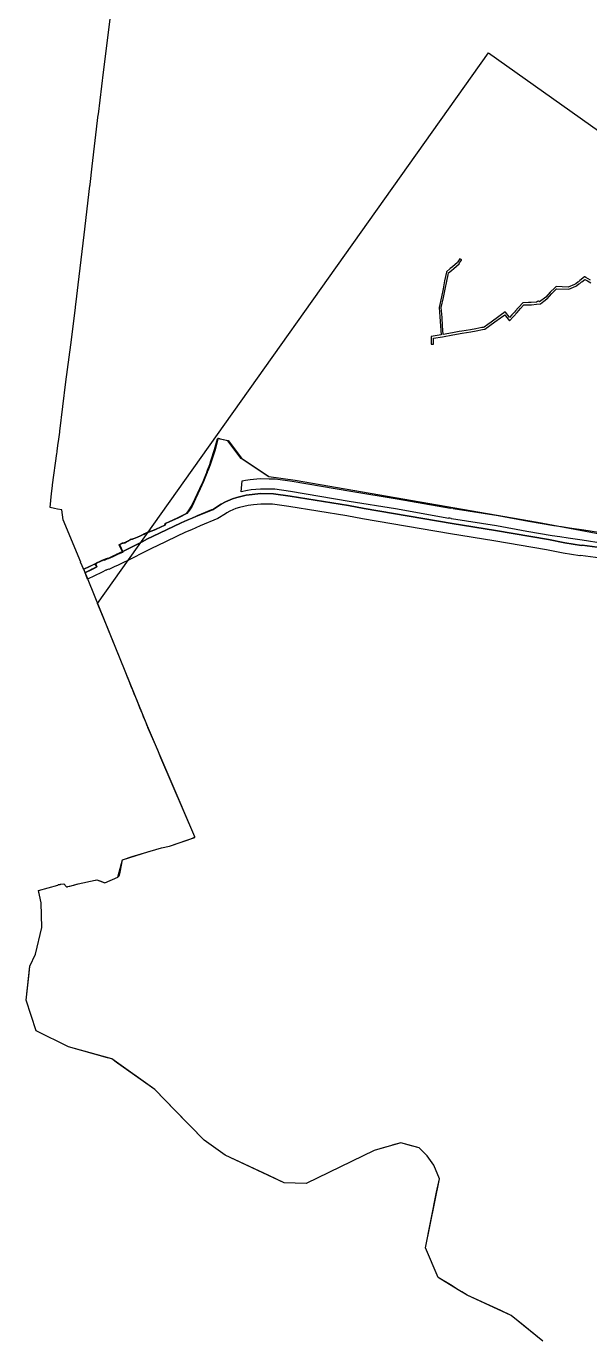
# Model space of a CAD drawing. Extents: x 896 to 2274771, y 652 to 548028.
# Drawn here: x 2224445 to 2229856, y 423140 to 435759 of the extents above; entities that cross this region are included whole.
import ezdxf

# ---------------------------------------------------------------- set-up
doc = ezdxf.new("R2010")
doc.units = 0
doc.header["$MEASUREMENT"] = 0
doc.layers.add('MUNICIPAL', color=14, linetype='CONTINUOUS')
doc.layers.add('Z', color=30, linetype='CONTINUOUS')

msp = doc.modelspace()

# ---------------------------------------------------------------- linework, layer by layer
at = {"layer": 'MUNICIPAL', "linetype": 'Continuous'}
for points in [[(2229405.68, 423126.19), (2229102.8, 423373.76), (2228677.6, 423569.63), (2228594.03, 423620.4), (2228401.35, 423737.44), (2228277.59, 424021.86), (2228411.99, 424684.74), (2228358.79, 424818.56), (2228293.53, 424906.92), (2228217.79, 424983.6), (2228042.86, 425031.31), (2227785.6, 424958.85), (2227132.6, 424641.75), (2226920.65, 424647.36), (2226356.42, 424914.67), (2226154.03, 425056.39), (2225871.53, 425345.23), (2225677.96, 425542.66), (2225266.35, 425837.59), (2224850.17, 425953.57), (2224539.14, 426107.64), (2224444.58, 426403.83), (2224478.86, 426729.77), (2224534.5, 426844.18), (2224592.58, 427100.38), (2224586.97, 427336.48), (2224563.19, 427456.51), (2224747.29, 427507.48), (2224754.25, 427512.87), (2224759.83, 427513.44), (2224768.7, 427514.79), (2224774.11, 427515.62), (2224778.06, 427516.29), (2224804.64, 427520.8), (2224830.97, 427490.43), (2224858.04, 427496.55), (2224860.31, 427497.06), (2224864.16, 427498.1), (2224883.95, 427503.41), (2224902.01, 427508.27), (2224943.69, 427519.45), (2225105.75, 427555.37), (2225105.68, 427555.81), (2225122.37, 427559.04), (2225198.82, 427529.61), (2225323.18, 427583.91), (2225326.88, 427597.69), (2225367.52, 427749.33), (2225462.85, 427781.75), (2225547.32, 427807.44), (2225548.76, 427807.39), (2225741.92, 427866.13), (2225820.13, 427881.75), (2225985.22, 427938.17), (2226016.63, 427948.92), (2226040.41, 427957.27), (2226062.63, 427970.9), (2225737.57, 428731.2), (2225706.88, 428802.9), (2225613.58, 429021.19), (2225607.53, 429035.33), (2225606.18, 429038.61), (2225602, 429048.93), (2225595.04, 429066.06), (2225585.49, 429089.65), (2225576.4, 429112.08), (2225574.59, 429116.54), (2225559.33, 429154.14), (2225536.61, 429210.11), (2225515.72, 429261.58), (2225496.26, 429309.52), (2225481.75, 429345.25), (2225467.24, 429381), (2225464.84, 429386.92), (2225453.04, 429416.05), (2225438.45, 429452.06), (2225432.53, 429466.67), (2225416.87, 429505.24), (2225393.78, 429562.08), (2224996.3, 430541.71), (2224989.03, 430559.64), (2224982.17, 430575.43), (2224966.82, 430610.82), (2224967.44, 430611.09), (2224800.17, 431017.4), (2224786.55, 431113.61), (2224745.26, 431121.15), (2224716.94, 431126.33), (2224673.86, 431134.22), (2224674.03, 431135.84), (2224687.95, 431268.82), (2224695.74, 431342.69), (2224696.95, 431352.77), (2224738.24, 431655.84), (2224739.8, 431667.28), (2224741.41, 431679.13), (2224742.56, 431678.97), (2224752.16, 431752.65), (2224754.38, 431769.69), (2224753.78, 431769.8), (2224766.25, 431860.9), (2224766.75, 431865), (2224767.53, 431870.7), (2224796.46, 432106.38), (2224825.38, 432342.06), (2224871.62, 432699.7), (2224917.28, 433052.66), (2224918.3, 433060.99), (2224930.29, 433166.73), (2224943.17, 433276.1), (2224999.47, 433754.17), (2225055.62, 434227.08), (2225056.82, 434237.23), (2225057.07, 434239.35), (2225078.02, 434416.59), (2225136.29, 434909.82), (2225136.76, 434913.67), (2225186.27, 435318.13), (2225236.26, 435726.45), (2225261.74, 435936.09)], [(2229974.7, 430747.83), (2229784.48, 430774.03), (2229778.62, 430769.3), (2229618.13, 430796.45), (2229458.78, 430828.3), (2228951.56, 430914.35), (2228534.69, 430982.41), (2227691.33, 431126.29), (2227540.5, 431153.52), (2226979.7, 431244.14), (2226818.93, 431266.32), (2226695.18, 431269.15), (2226614.24, 431261.28), (2226556.12, 431253.68), (2226466.45, 431230.95), (2226425.98, 431219.5), (2226356.7, 431191.78), (2226315.42, 431168.97), (2226301.06, 431157.75), (2226239.56, 431118.11), (2226224.92, 431112.09), (2226086.99, 431055.23), (2226074.64, 431050.14), (2226014.53, 431023.61), (2225990.92, 431013.42), (2225932.33, 430989.7), (2225657.75, 430857.98), (2225609.73, 430835.13), (2225556.31, 430806.56), (2225383.54, 430719.2), (2225202.42, 430634.31), (2225195.55, 430631.18), (2225195.23, 430634.74), (2225166.88, 430622.86), (2225129.49, 430604.55), (2224996.63, 430541.86), (2224996.3, 430541.71), (2224989.03, 430559.64), (2224982.17, 430575.43), (2224966.82, 430610.82), (2224967.44, 430611.09), (2224800.17, 431017.4), (2224786.55, 431113.61), (2224745.26, 431121.15), (2224716.94, 431126.33), (2224673.86, 431134.22), (2224674.03, 431135.84), (2224687.95, 431268.82), (2224695.74, 431342.69), (2224696.95, 431352.77), (2224738.24, 431655.84), (2224739.8, 431667.28), (2224741.41, 431679.13), (2224742.56, 431678.97), (2224752.16, 431752.65), (2224754.38, 431769.69), (2224753.78, 431769.8), (2224766.25, 431860.9), (2224766.75, 431865), (2224767.53, 431870.7), (2224796.46, 432106.38), (2224825.38, 432342.06), (2224871.62, 432699.7), (2224917.28, 433052.66), (2224918.3, 433060.99), (2224930.29, 433166.73), (2224943.17, 433276.1), (2224999.47, 433754.17), (2225055.62, 434227.08), (2225056.82, 434237.23), (2225057.07, 434239.35), (2225078.02, 434416.59), (2225136.29, 434909.82), (2225136.76, 434913.67), (2225186.27, 435318.13), (2225236.26, 435726.45), (2225261.74, 435936.09)]]:
    msp.add_lwpolyline(points, dxfattribs=at)
at = {"layer": 'Z', "linetype": 'Continuous'}
for points in [[(2229405.69, 423126.19), (2229181.78, 423309.2), (2229102.81, 423373.75), (2229002.9, 423419.77), (2228677.6, 423569.63), (2228627.45, 423600.09), (2228594.02, 423620.4), (2228517.52, 423666.87), (2228401.36, 423737.44), (2228277.6, 424021.87), (2228385.92, 424556.16), (2228412, 424684.75), (2228381.55, 424761.33), (2228358.79, 424818.56), (2228293.54, 424906.93), (2228217.79, 424983.59), (2228144.14, 425003.68), (2228042.86, 425031.31), (2227960.36, 425008.07), (2227942.59, 425003.07), (2227893.22, 424989.16), (2227785.58, 424958.84), (2227132.6, 424641.74), (2226920.65, 424647.35), (2226774.23, 424716.72), (2226356.42, 424914.68), (2226154.02, 425056.39), (2226021.41, 425191.84), (2225979.68, 425234.46), (2225677.96, 425542.65), (2225320.77, 425798.59), (2225266.35, 425837.59), (2225224.19, 425849.34), (2224850.17, 425953.58), (2224539.15, 426107.64), (2224444.59, 426403.83), (2224471.72, 426661.92), (2224478.86, 426729.76), (2224534.5, 426844.18), (2224592.58, 427100.37), (2224586.98, 427336.48), (2224566.57, 427439.47), (2224563.19, 427456.5), (2224655.24, 427481.99), (2224747.29, 427507.47), (2224754.25, 427512.85), (2224759.84, 427513.44), (2224774.1, 427515.62), (2224804.65, 427520.8), (2224830.96, 427490.41), (2224841.32, 427492.76), (2224842.09, 427492.93), (2224860.31, 427497.06), (2224862.23, 427497.57), (2224864.17, 427498.1), (2224943.67, 427519.44), (2225105.68, 427555.8), (2225110.53, 427556.74), (2225122.36, 427559.03), (2225160.6, 427544.32), (2225198.82, 427529.6), (2225323.18, 427583.91), (2225328.61, 427586.74), (2225335.27, 427597.59), (2225346.78, 427630.84), (2225367.51, 427749.33), (2225613.36, 427828.08), (2225741.92, 427866.11), (2225805.46, 427878.82), (2225820.13, 427881.75), (2226064.85, 427965.41), (2226062.64, 427970.91), (2225607.52, 429035.33), (2225393.8, 429562.08), (2225184.85, 430077.03), (2225129.52, 430213.4), (2228883.67, 435504.94), (2245195.5, 423932.21)], [(2229405.69, 423126.19), (2229181.78, 423309.2), (2229102.81, 423373.75), (2229002.9, 423419.77), (2228677.6, 423569.63), (2228627.45, 423600.09), (2228594.02, 423620.4), (2228517.52, 423666.87), (2228401.36, 423737.44), (2228277.6, 424021.87), (2228385.92, 424556.16), (2228412, 424684.75), (2228381.55, 424761.33), (2228358.79, 424818.56), (2228293.54, 424906.93), (2228217.79, 424983.59), (2228144.14, 425003.68), (2228042.86, 425031.31), (2227960.36, 425008.07), (2227942.59, 425003.07), (2227893.22, 424989.16), (2227785.58, 424958.84), (2227132.6, 424641.74), (2226920.65, 424647.35), (2226774.23, 424716.72), (2226356.42, 424914.68), (2226154.02, 425056.39), (2226021.41, 425191.84), (2225979.68, 425234.46), (2225677.96, 425542.65), (2225320.77, 425798.59), (2225266.35, 425837.59), (2225224.19, 425849.34), (2224850.17, 425953.58), (2224539.15, 426107.64), (2224444.59, 426403.83), (2224471.72, 426661.92), (2224478.86, 426729.76), (2224534.5, 426844.18), (2224592.58, 427100.37), (2224586.98, 427336.48), (2224566.57, 427439.47), (2224563.19, 427456.5), (2224655.24, 427481.99), (2224747.29, 427507.47), (2224754.25, 427512.85), (2224759.84, 427513.44), (2224774.1, 427515.62), (2224804.65, 427520.8), (2224830.96, 427490.41), (2224841.32, 427492.76), (2224842.09, 427492.93), (2224860.31, 427497.06), (2224862.23, 427497.57), (2224864.17, 427498.1), (2224943.67, 427519.44), (2225105.68, 427555.8), (2225110.53, 427556.74), (2225122.36, 427559.03), (2225160.6, 427544.32), (2225198.82, 427529.6), (2225323.18, 427583.91), (2225328.61, 427586.74), (2225335.27, 427597.59), (2225346.78, 427630.84), (2225367.51, 427749.33), (2225613.36, 427828.08), (2225741.92, 427866.11), (2225805.46, 427878.82), (2225820.13, 427881.75), (2226064.85, 427965.41), (2226062.64, 427970.91), (2225607.52, 429035.33), (2225393.8, 429562.08), (2225184.85, 430077.03), (2225129.52, 430213.4), (2228883.67, 435504.94), (2245195.5, 423932.21)], [(2229405.69, 423126.19), (2229181.78, 423309.2), (2229102.81, 423373.75), (2229002.9, 423419.77), (2228677.6, 423569.63), (2228627.45, 423600.09), (2228594.02, 423620.4), (2228517.52, 423666.87), (2228401.36, 423737.44), (2228277.6, 424021.87), (2228385.92, 424556.16), (2228412, 424684.75), (2228381.55, 424761.33), (2228358.79, 424818.56), (2228293.54, 424906.93), (2228217.79, 424983.59), (2228144.14, 425003.68), (2228042.86, 425031.31), (2227960.36, 425008.07), (2227942.59, 425003.07), (2227893.22, 424989.16), (2227785.58, 424958.84), (2227132.6, 424641.74), (2226920.65, 424647.35), (2226774.23, 424716.72), (2226356.42, 424914.68), (2226154.02, 425056.39), (2226021.41, 425191.84), (2225979.68, 425234.46), (2225677.96, 425542.65), (2225320.77, 425798.59), (2225266.35, 425837.59), (2225224.19, 425849.34), (2224850.17, 425953.58), (2224539.15, 426107.64), (2224444.59, 426403.83), (2224471.72, 426661.92), (2224478.86, 426729.76), (2224534.5, 426844.18), (2224592.58, 427100.37), (2224586.98, 427336.48), (2224566.57, 427439.47), (2224563.19, 427456.5), (2224655.24, 427481.99), (2224747.29, 427507.47), (2224754.25, 427512.85), (2224759.84, 427513.44), (2224774.1, 427515.62), (2224804.65, 427520.8), (2224830.96, 427490.41), (2224841.32, 427492.76), (2224842.09, 427492.93), (2224860.31, 427497.06), (2224862.23, 427497.57), (2224864.17, 427498.1), (2224943.67, 427519.44), (2225105.68, 427555.8), (2225110.53, 427556.74), (2225122.36, 427559.03), (2225160.6, 427544.32), (2225198.82, 427529.6), (2225323.18, 427583.91), (2225328.61, 427586.74), (2225335.27, 427597.59), (2225346.78, 427630.84), (2225367.51, 427749.33), (2225613.36, 427828.08), (2225741.92, 427866.11), (2225805.46, 427878.82), (2225820.13, 427881.75), (2226064.85, 427965.41), (2226062.64, 427970.91), (2225607.52, 429035.33), (2225393.8, 429562.08), (2225184.85, 430077.03), (2225129.52, 430213.4), (2228883.67, 435504.94), (2245194.76, 423931.95)], [(2229862.75, 433319.93), (2229818.85, 433345.92), (2229808.32, 433352.15), (2229806.47, 433350.7), (2229762.63, 433316.3), (2229748.22, 433305.08), (2229741.11, 433299.55), (2229721.88, 433284.56), (2229711.2, 433279.77), (2229650.56, 433252.44), (2229533.42, 433258.64), (2229521.88, 433247.86), (2229476.57, 433205.49), (2229433.91, 433156.02), (2229433.22, 433155.22), (2229375.15, 433112.64), (2229363.57, 433118.04), (2229353.62, 433114.02), (2229343.65, 433109.97), (2229295.09, 433104.02), (2229267.16, 433103.96), (2229213.48, 433103.25), (2229175.22, 433060.16), (2229169.71, 433053.88), (2229143.63, 433024.1), (2229133.71, 433012.94), (2229109.61, 432985.82), (2229087.14, 432960.13), (2229072.4, 432979.39), (2229057.86, 432998.4), (2229049.68, 433009.08), (2229044.97, 433015.24), (2228997.02, 432979.93), (2228958.67, 432952.42), (2228934.63, 432935.18), (2228908.93, 432916.65), (2228878.75, 432894.91), (2228841.19, 432867.91), (2228833.04, 432866.39), (2228821.6, 432864.24), (2228762.54, 432853.67), (2228709.66, 432843.97), (2228628.12, 432829.73), (2228602.3, 432825.2), (2228538.8, 432814.06), (2228449.03, 432798.54), (2228443.23, 432881.31), (2228438.17, 432962.27), (2228431.02, 433055.83), (2228451.11, 433154.41), (2228467.55, 433234.07), (2228482.62, 433309.34), (2228495.37, 433371.95), (2228498.89, 433389.2), (2228527.48, 433414), (2228549.88, 433433.46), (2228602.1, 433478.18), (2228605.23, 433486.67), (2228623.22, 433513.6), (2228624.02, 433514.79), (2228620.68, 433517.03), (2228607.38, 433525.91), (2228588.28, 433497.63), (2228586.4, 433491.09), (2228536.86, 433448.62), (2228516.17, 433430.71), (2228480.94, 433400.18), (2228479.93, 433395.25), (2228463.01, 433313.31), (2228447.95, 433237.99), (2228431.52, 433158.42), (2228410.82, 433056.84), (2228417.82, 432967.27), (2228423.27, 432879.91), (2228428.97, 432795.04), (2228334.71, 432778.41), (2228334.74, 432704.11), (2228354.74, 432704.15), (2228354.65, 432761.66), (2228441.27, 432776.6), (2228542.23, 432794.36), (2228631.57, 432810.03), (2228713.27, 432824.28), (2228766.15, 432834), (2228825.22, 432844.58), (2228845.24, 432848.25), (2228849.27, 432848.99), (2228897.17, 432883.52), (2228946.31, 432918.95), (2228999.37, 432957), (2229008.82, 432963.78), (2229041.02, 432987.49), (2229057.85, 432965.53), (2229072.63, 432946.25), (2229085.98, 432928.83), (2229120.51, 432967.94), (2229123.01, 432970.78), (2229158.58, 433010.8), (2229190.19, 433046.89), (2229218.81, 433079.11), (2229222.59, 433083.4), (2229227.23, 433083.44), (2229255.96, 433083.67), (2229296.47, 433084.01), (2229346.29, 433090.15), (2229382.22, 433093.02), (2229416.65, 433118.26), (2229445.74, 433139.58), (2229446.74, 433140.32), (2229490.99, 433191.6), (2229534.93, 433232.67), (2229540.77, 433238.14), (2229654.63, 433232.38), (2229723.61, 433263.37), (2229732.44, 433267.34), (2229752.69, 433283.15), (2229759.79, 433288.7), (2229770.14, 433296.78), (2229774.91, 433300.51), (2229780.18, 433304.65), (2229809.62, 433327.78), (2229834.54, 433313.17), (2229850.5, 433303.82), (2229867.35, 433293.95)], [(2230021.05, 430866.28), (2229354.15, 430991.4), (2227026.66, 431395.12), (2226772.94, 431429.33), (2226507.33, 431605.64), (2226380.36, 431775.43), (2226307.36, 431792.93), (2226300, 431794.45), (2226289.57, 431797.29), (2226284.48, 431793.61), (2226257.41, 431691.09), (2226222.45, 431583.46), (2226210.54, 431546.79), (2226190.25, 431493.49), (2226183.26, 431475.13), (2226182.01, 431470.44), (2226179.85, 431464.78), (2226147.28, 431384.27), (2226115.22, 431315.64), (2226070.34, 431219.34), (2226036.4, 431147.87), (2226012.63, 431109.77), (2225988.22, 431076.93), (2225906.39, 431037.54), (2225814.66, 430994.43), (2225783.66, 430980.93), (2225783.51, 430980.8), (2225783.27, 430979.27), (2225778.67, 430966.53), (2225772.75, 430963.93), (2225695.76, 430926.85), (2225690.22, 430924.27), (2225682.18, 430920.46), (2225675.46, 430917.41), (2225666.79, 430914.07), (2225657.12, 430910.78), (2225651.7, 430908.85), (2225646.74, 430907.06), (2225609.94, 430893.79), (2225597.39, 430888.32), (2225575.53, 430877.8), (2225564.74, 430873.56), (2225538.62, 430860.78), (2225494.56, 430840.25), (2225475.61, 430833.68), (2225461.34, 430829.92), (2225456.17, 430828.93), (2225452.77, 430828.02), (2225449.39, 430826.96), (2225447.74, 430826.26), (2225444.77, 430824.99), (2225439.81, 430822.63), (2225430.71, 430816.49), (2225427.12, 430813.99), (2225419.68, 430810.35), (2225409.28, 430804.48), (2225406.66, 430803.35), (2225390.62, 430794.24), (2225386.42, 430793.5), (2225383.63, 430792.88), (2225377.28, 430792.08), (2225374.43, 430791.92), (2225371.76, 430791.47), (2225369.93, 430791.48), (2225369.69, 430791.38), (2225369.63, 430791.22), (2225368.81, 430790.7), (2225365.51, 430789.46), (2225363.25, 430788.4), (2225358.53, 430785.48), (2225346.79, 430780.39), (2225341.04, 430777.66), (2225340.91, 430776.47), (2225340.95, 430776.04), (2225341.38, 430774.65), (2225341.64, 430773.76), (2225371.3, 430709.24), (2225371.69, 430708.72), (2225372.3, 430707.43), (2225371.46, 430705.47), (2225368.72, 430704.5), (2225352.61, 430697.69), (2225320.39, 430685.59), (2225275.88, 430662.28), (2225253.5, 430652.13), (2225232.12, 430642.48), (2225226, 430645.88), (2225205.86, 430637.42), (2225202.73, 430635.74), (2225199.7, 430634.12), (2225197.79, 430633.39), (2225190.93, 430631.29), (2225170.2, 430622.19), (2225149.77, 430612.89), (2225128.73, 430603.27), (2225112.05, 430595.03), (2225111.35, 430593.76), (2225111.54, 430593.24), (2225116.03, 430583.08), (2225121.6, 430569.54), (2225121.78, 430567.33), (2225121.54, 430565.52), (2225121.09, 430564.31), (2225120.61, 430563.74), (2225119.24, 430562.41), (2225107.38, 430556.5), (2225102.43, 430554.04), (2225095.56, 430550.69), (2225088.87, 430547.07), (2225083.54, 430544.18), (2225078.41, 430541.54), (2225072.95, 430538.89), (2225071.61, 430538.02), (2225071.23, 430537.63), (2225070.82, 430537.04), (2225010.64, 430507.27), (2225009.1, 430510.98), (2225068.13, 430540.17), (2225069.05, 430541.13), (2225070.98, 430542.38), (2225076.62, 430545.12), (2225081.67, 430547.72), (2225086.97, 430550.59), (2225093.73, 430554.25), (2225100.67, 430557.63), (2225105.6, 430560.08), (2225116.9, 430565.72), (2225117.6, 430566.39), (2225117.64, 430566.5), (2225117.76, 430567.43), (2225117.67, 430568.6), (2225112.35, 430581.51), (2225107.83, 430591.75), (2225106.97, 430594.08), (2225109.15, 430598.06), (2225127.01, 430606.88), (2225148.11, 430616.52), (2225168.57, 430625.85), (2225189.54, 430635.05), (2225196.48, 430637.17), (2225198.03, 430637.77), (2225200.85, 430639.27), (2225204.14, 430641.03), (2225226.25, 430650.32), (2225232.31, 430646.95), (2225251.85, 430655.78), (2225274.13, 430665.88), (2225318.75, 430689.25), (2225351.12, 430701.4), (2225367.35, 430708.26), (2225337.89, 430772.35), (2225337.55, 430773.49), (2225337.01, 430775.26), (2225336.89, 430776.49), (2225337.13, 430778.72), (2225337.51, 430779.71), (2225338.23, 430780.61), (2225339.15, 430781.21), (2225345.14, 430784.03), (2225356.67, 430789.03), (2225361.34, 430791.92), (2225363.95, 430793.14), (2225366.36, 430794.05), (2225366.46, 430794.39), (2225369.15, 430795.48), (2225371.43, 430795.48), (2225373.99, 430795.9), (2225376.92, 430796.06), (2225382.94, 430796.83), (2225385.64, 430797.42), (2225389.25, 430798.06), (2225404.87, 430806.94), (2225407.5, 430808.07), (2225417.82, 430813.9), (2225425.09, 430817.45), (2225428.45, 430819.79), (2225437.82, 430826.12), (2225443.12, 430828.63), (2225446.18, 430829.94), (2225448.01, 430830.72), (2225451.65, 430831.86), (2225455.28, 430832.83), (2225460.46, 430833.83), (2225474.44, 430837.51), (2225493.06, 430843.96), (2225536.9, 430864.39), (2225563.13, 430877.23), (2225573.93, 430881.47), (2225595.73, 430891.96), (2225608.46, 430897.51), (2225645.38, 430910.82), (2225650.34, 430912.62), (2225655.8, 430914.56), (2225665.43, 430917.83), (2225673.91, 430921.1), (2225680.49, 430924.09), (2225688.52, 430927.89), (2225694.05, 430930.46), (2225771.08, 430967.57), (2225775.49, 430969.5), (2225779.38, 430980.27), (2225779.78, 430982.8), (2225780.95, 430983.87), (2225812.96, 430998.05), (2225904.67, 431041.15), (2225985.6, 431080.11), (2226009.32, 431112.02), (2226032.89, 431149.79), (2226066.72, 431221.04), (2226111.59, 431317.33), (2226143.61, 431385.86), (2226176.13, 431466.24), (2226178.19, 431471.67), (2226179.45, 431476.36), (2226186.51, 431494.92), (2226206.77, 431548.12), (2226218.65, 431584.7), (2226253.57, 431692.22), (2226280.98, 431796.01), (2226288.77, 431801.65), (2226300.95, 431798.34), (2226308.31, 431796.82), (2226382.7, 431778.98), (2226510.12, 431608.59), (2226774.39, 431433.18), (2227027.26, 431399.08), (2229354.85, 430995.33), (2230021.59, 430870.26)], [(2229984.32, 430791.04), (2229784.73, 430821.18), (2229648, 430841.21), (2229569.38, 430853.22), (2229495.38, 430864.41), (2229250.99, 430906.53), (2228959.4, 430959.3), (2228527.48, 431026.58), (2228526.77, 431031.13), (2228503.36, 431035.46), (2228501.81, 431029.93), (2227990.9, 431121.73), (2227544.44, 431193.45), (2226981.34, 431288.52), (2226831.24, 431310.87), (2226776.42, 431312.12), (2226695.66, 431313.09), (2226605.39, 431306.15), (2226568.9, 431300.63), (2226507.82, 431286.37), (2226518.48, 431391.55), (2226550, 431398.91), (2226594.06, 431405.58), (2226692.42, 431413.14), (2226778.18, 431412.11), (2226839.78, 431410.69), (2226997.02, 431387.29), (2227560.7, 431292.11), (2228007.66, 431220.31), (2228518.58, 431128.52), (2228520.12, 431134.06), (2228543.54, 431129.73), (2228544.26, 431125.15), (2228976, 431057.93), (2229268.4, 431005.01), (2229511.35, 430963.13), (2229584.41, 430952.08), (2229662.8, 430940.1), (2229799.44, 430920.08), (2230000.04, 430889.8)], [(2229960.96, 430648.78), (2229766.34, 430675.69), (2229760.47, 430670.95), (2229600, 430698.11), (2229440.61, 430729.96), (2228935.15, 430815.71), (2228518.23, 430883.78), (2227674.04, 431027.8), (2227523.64, 431054.96), (2226964.89, 431145.24), (2226810.92, 431166.47), (2226698.9, 431169.05), (2226625.57, 431161.91), (2226574.94, 431155.29), (2226492.35, 431134.37), (2226458.28, 431124.71), (2226399.63, 431101.24), (2226370.02, 431084.9), (2226357.87, 431075.71), (2226285.56, 431029.14), (2226113.4, 430958.15), (2226029.89, 430921.31), (2225972.77, 430898.19), (2225700.87, 430767.76), (2225654.82, 430745.85), (2225602.46, 430717.85), (2225426.66, 430628.95), (2225371.54, 430604.12), (2225328.62, 430583.15), (2225289.79, 430564.9), (2225264.37, 430552.94), (2225244.82, 430543.76), (2225238.02, 430540.56), (2225237.56, 430544.18), (2225218.3, 430536.09), (2225215.88, 430535.08), (2225209.29, 430532.29), (2225171.95, 430514), (2225168.42, 430512.33), (2225034.1, 430448.68), (2224996.3, 430541.72), (2225126.03, 430602.91), (2225166.89, 430622.86), (2225175.89, 430626.65), (2225195.17, 430634.75), (2225195.62, 430631.13), (2225202.42, 430634.33), (2225221.97, 430643.5), (2225247.4, 430655.47), (2225248.67, 430656.06), (2225285.39, 430673.32), (2225329.04, 430694.67), (2225383.55, 430719.2), (2225556.32, 430806.56), (2225609.73, 430835.14), (2225657.74, 430857.99), (2225932.34, 430989.71), (2225990.92, 431013.43), (2226074.14, 431050.14), (2226239.06, 431118.14), (2226300.57, 431157.75), (2226315.42, 431168.98), (2226356.71, 431191.8), (2226425.99, 431219.51), (2226466.45, 431230.96), (2226556.12, 431253.69), (2226614.25, 431261.29), (2226695.18, 431269.15), (2226818.92, 431266.31), (2226979.7, 431244.14), (2227540.51, 431153.52), (2227691.34, 431126.3), (2228534.69, 430982.42), (2228951.56, 430914.35), (2229458.78, 430828.31), (2229618.14, 430796.45), (2229778.62, 430769.3), (2229784.49, 430774.04), (2229974.71, 430747.83)]]:
    msp.add_lwpolyline(points, dxfattribs=at)

doc.saveas('drawing.dxf')
